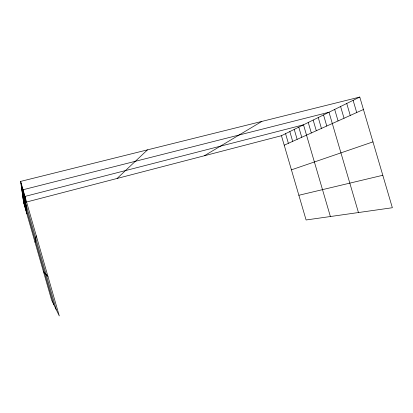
<?xml version="1.0" encoding="UTF-8"?>
<svg xmlns="http://www.w3.org/2000/svg" width="413" height="413" viewBox="0 0 413 413"><rect width="100%" height="100%" fill="white"/><g stroke="black" fill="none" stroke-linecap="round" stroke-linejoin="round"><path stroke-width="0.62" d="M35.012 242.235L36.298 235.875M117.111 178.457L147.493 149.852M204.347 155.763L261.847 121.412M281.439 135.707L359.775 97.055L392.35 207.729L306.095 219.979L281.439 135.707L23.675 202.768L51.656 300.205L59.296 315.945L20.65 181.4L359.775 97.055M284.211 145.19L363.44 109.507M291.423 169.846L372.97 141.881M298.867 195.272L382.799 175.277M43.453 271.635L47.96 276.473M353.12 100.338L356.708 112.537M346.734 103.493L350.25 115.449M340.591 106.523L344.039 118.247M334.685 109.435L338.066 120.937M358.453 212.545L329.001 112.238L21.874 190.047L56.204 309.569M323.529 114.943L326.776 126.022M318.247 117.545L321.443 128.422M313.162 120.054L316.296 130.74M308.248 122.48L311.325 132.981M330.385 216.531L303.503 124.819L22.854 196.96L53.731 304.479M298.785 127.147L301.753 137.292M294.226 129.398L297.143 139.367M289.818 131.571L292.688 141.37M285.559 133.673L288.382 143.311M20.918 183.3L25.157 198.059M21.177 185.107L25.312 199.515M21.419 186.831L25.461 200.904M21.652 188.478L25.601 202.225M22.085 191.549L25.864 204.703M22.292 192.99L25.988 205.86M22.488 194.368L26.107 206.97M22.674 195.69L26.22 208.033M23.03 198.219L26.437 210.067M23.2 199.422L26.54 211.038M23.365 200.584L26.639 211.972M23.526 201.699L26.731 212.871M20.65 181.4L23.675 202.768M24.997 196.526L26.824 213.733"/></g></svg>
